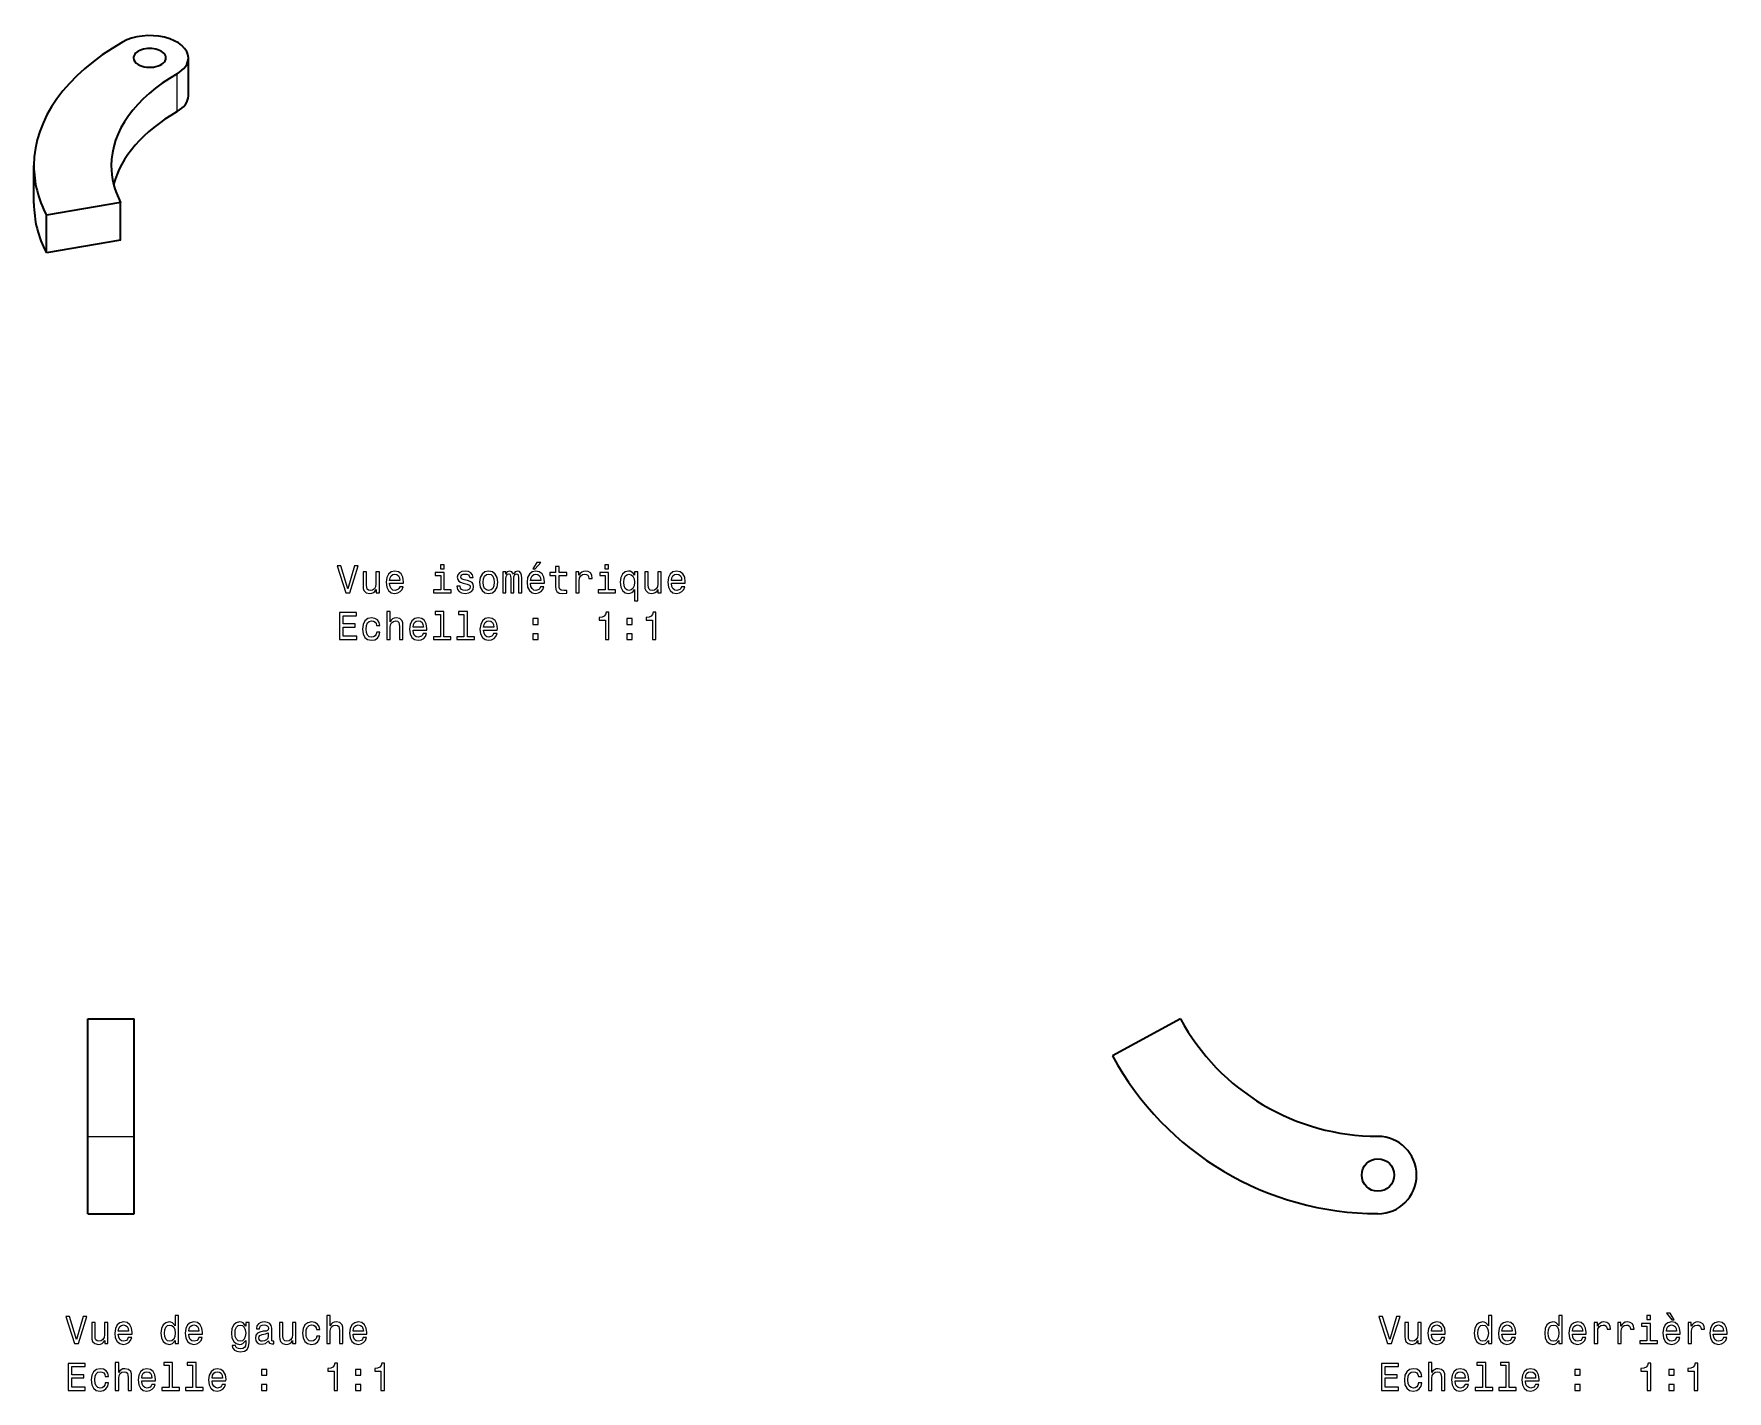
# Model space of a CAD drawing. Extents: x 502 to 953, y 316 to 560.
# Drawn here: x 733.6 to 952.5, y 385 to 560.4 of the extents above; entities that cross this region are included whole.
import ezdxf

# ---------------------------------------------------------------- set-up
doc = ezdxf.new("R2010")
doc.units = 0

msp = doc.modelspace()

# ---------------------------------------------------------------- linework, layer by layer
at = {"color": 7, "lineweight": 35, "ltscale": 0.122475}
for p, q in [((753.6, 552.42), (753.6, 557.32)), ((733.63, 538.51), (733.63, 543.41)), ((744.82, 533.75), (744.82, 538.64)), ((735.24, 532.11), (735.24, 537.01))]:
    msp.add_line(p, q, dxfattribs=at)
at = {"color": 7, "lineweight": 13, "ltscale": 0.122475}
msp.add_line((752.14, 550.38), (752.14, 555.28), dxfattribs=at)
at = {"color": 7, "lineweight": 35, "ltscale": 0.243185}
for p, q in [((744.82, 538.64), (735.24, 537.01)), ((744.82, 533.75), (735.24, 532.11))]:
    msp.add_line(p, q, dxfattribs=at)
at = {"color": 7, "lineweight": 35, "ltscale": 0.15}
for p, q in [((740.61, 433.1), (746.61, 433.1)), ((740.61, 407.9), (746.61, 407.9))]:
    msp.add_line(p, q, dxfattribs=at)
at = {"color": 7, "lineweight": 35, "ltscale": 0.379882}
for p, q in [((740.61, 417.9), (740.61, 433.1)), ((746.61, 417.9), (746.61, 433.1))]:
    msp.add_line(p, q, dxfattribs=at)
at = {"color": 7, "lineweight": 35, "ltscale": 0.25}
for p, q in [((881.84, 433.1), (873.05, 428.33)), ((740.61, 407.9), (740.61, 417.9)), ((746.61, 407.9), (746.61, 417.9))]:
    msp.add_line(p, q, dxfattribs=at)
at = {"color": 7, "lineweight": 13, "ltscale": 0.15}
msp.add_line((740.61, 417.9), (746.61, 417.9), dxfattribs=at)
at = {"color": 7, "lineweight": 13}
for points in [[(775.09, 491.68), (774.21, 488.7), (773.31, 491.68), (772.83, 491.68), (773.96, 488.18), (774.46, 488.18), (775.56, 491.68)], [(778.29, 490.89), (777.84, 490.89), (777.84, 489.32), (777.79, 488.96), (777.65, 488.7), (777.42, 488.53), (777.12, 488.48), (776.89, 488.52), (776.73, 488.65), (776.65, 488.85), (776.63, 489.15), (776.63, 490.89), (776.18, 490.89), (776.18, 489.1), (776.2, 488.75), (776.3, 488.45), (776.59, 488.18), (777.06, 488.08), (777.31, 488.12), (777.53, 488.21), (777.71, 488.36), (777.86, 488.59), (777.86, 488.18), (778.29, 488.18)], [(779.62, 489.4), (781.4, 489.4), (781.4, 489.61), (781.32, 490.19), (781.1, 490.62), (780.75, 490.89), (780.28, 490.98), (779.82, 490.88), (779.47, 490.6), (779.24, 490.14), (779.16, 489.53), (779.24, 488.91), (779.46, 488.46), (779.81, 488.18), (780.26, 488.08), (780.66, 488.15), (780.98, 488.32), (781.22, 488.59), (781.35, 488.95), (780.92, 488.95), (780.82, 488.75), (780.69, 488.6), (780.32, 488.48), (780.03, 488.53), (779.82, 488.71), (779.67, 489), (779.62, 489.39)], [(779.62, 489.78), (779.68, 490.12), (779.82, 490.38), (780.02, 490.54), (780.3, 490.59), (780.56, 490.54), (780.77, 490.38), (780.9, 490.12), (780.94, 489.78)], [(786.66, 488.55), (786.66, 490.79), (785.52, 490.79), (785.52, 490.42), (786.22, 490.42), (786.22, 488.55), (785.31, 488.55), (785.31, 488.18), (787.58, 488.18), (787.58, 488.55)], [(786.68, 491.8), (786.21, 491.8), (786.21, 491.29), (786.68, 491.29)], [(789.67, 489.76), (789.24, 489.86), (788.92, 489.97), (788.82, 490.21), (788.85, 490.38), (788.95, 490.5), (789.13, 490.57), (789.37, 490.6), (789.61, 490.57), (789.8, 490.48), (789.92, 490.35), (789.97, 490.16), (790.4, 490.16), (790.4, 490.17), (790.33, 490.5), (790.12, 490.76), (789.8, 490.92), (789.37, 490.98), (788.94, 490.92), (788.63, 490.75), (788.43, 490.51), (788.37, 490.19), (788.42, 489.89), (788.56, 489.68), (788.79, 489.53), (789.13, 489.42), (789.63, 489.3), (789.93, 489.18), (790.01, 489.07), (790.04, 488.92), (789.99, 488.74), (789.87, 488.6), (789.68, 488.5), (789.41, 488.47), (789.14, 488.5), (788.93, 488.61), (788.8, 488.78), (788.74, 489.02), (788.31, 489.02), (788.38, 488.62), (788.59, 488.32), (788.92, 488.15), (789.37, 488.08), (789.85, 488.15), (790.2, 488.32), (790.41, 488.61), (790.48, 488.97), (790.43, 489.29), (790.27, 489.51), (790.01, 489.65)], [(791.25, 489.53), (791.33, 488.91), (791.56, 488.46), (791.93, 488.18), (792.42, 488.08), (792.91, 488.18), (793.28, 488.45), (793.51, 488.91), (793.6, 489.53), (793.51, 490.14), (793.28, 490.6), (792.91, 490.88), (792.42, 490.98), (791.93, 490.88), (791.56, 490.6), (791.33, 490.14)], [(791.7, 489.53), (791.75, 489.99), (791.89, 490.32), (792.12, 490.52), (792.42, 490.59), (792.73, 490.52), (792.95, 490.32), (793.09, 489.99), (793.15, 489.53), (793.09, 489.07), (792.95, 488.74), (792.73, 488.54), (792.42, 488.47), (792.12, 488.54), (791.89, 488.74), (791.75, 489.07)], [(794.24, 488.18), (794.65, 488.18), (794.65, 489.99), (794.67, 490.26), (794.75, 490.46), (794.86, 490.57), (795.02, 490.62), (795.14, 490.58), (795.22, 490.48), (795.26, 490.31), (795.27, 490.08), (795.27, 488.18), (795.66, 488.18), (795.66, 489.99), (795.68, 490.25), (795.76, 490.45), (795.88, 490.57), (796.03, 490.62), (796.15, 490.58), (796.23, 490.48), (796.28, 490.08), (796.28, 488.18), (796.69, 488.18), (796.69, 490.05), (796.67, 490.44), (796.58, 490.73), (796.42, 490.92), (796.16, 490.98), (795.85, 490.88), (795.62, 490.59), (795.43, 490.88), (795.12, 490.98), (794.83, 490.88), (794.63, 490.6), (794.63, 490.89), (794.24, 490.89)], [(797.84, 489.4), (799.62, 489.4), (799.62, 489.61), (799.54, 490.19), (799.32, 490.62), (798.97, 490.89), (798.5, 490.98), (798.04, 490.88), (797.68, 490.6), (797.46, 490.14), (797.38, 489.53), (797.45, 488.91), (797.68, 488.46), (798.03, 488.18), (798.48, 488.08), (798.87, 488.15), (799.2, 488.32), (799.43, 488.59), (799.57, 488.95), (799.13, 488.95), (799.04, 488.75), (798.91, 488.6), (798.54, 488.48), (798.25, 488.53), (798.03, 488.71), (797.89, 489), (797.84, 489.39)], [(797.84, 489.78), (797.9, 490.12), (798.03, 490.38), (798.24, 490.54), (798.51, 490.59), (798.78, 490.54), (798.99, 490.38), (799.11, 490.12), (799.16, 489.78)], [(798.15, 491.25), (798.45, 491.25), (799.15, 492.11), (798.65, 492.11)], [(801.08, 490.42), (801.08, 489.06), (801.11, 488.62), (801.25, 488.32), (801.54, 488.14), (802.02, 488.08), (802.54, 488.11), (802.54, 488.49), (802.16, 488.46), (801.81, 488.5), (801.62, 488.63), (801.54, 488.84), (801.53, 489.14), (801.53, 490.42), (802.54, 490.42), (802.54, 490.79), (801.53, 490.79), (801.53, 491.59), (801.08, 491.59), (801.08, 490.79), (800.32, 490.79), (800.32, 490.42)], [(803.69, 488.18), (804.13, 488.18), (804.13, 489.73), (804.18, 490.1), (804.32, 490.37), (804.54, 490.53), (804.84, 490.58), (805.06, 490.55), (805.22, 490.45), (805.32, 490.27), (805.36, 490.04), (805.81, 490.04), (805.75, 490.45), (805.58, 490.74), (805.3, 490.92), (804.93, 490.98), (804.67, 490.94), (804.45, 490.84), (804.25, 490.67), (804.09, 490.44), (804.09, 490.89), (803.69, 490.89)], [(807.92, 488.55), (807.92, 490.79), (806.78, 490.79), (806.78, 490.42), (807.47, 490.42), (807.47, 488.55), (806.57, 488.55), (806.57, 488.18), (808.83, 488.18), (808.83, 488.55)], [(807.93, 491.8), (807.46, 491.8), (807.46, 491.29), (807.93, 491.29)], [(811.26, 490.47), (811.1, 490.69), (810.93, 490.85), (810.72, 490.95), (810.48, 490.98), (810.06, 490.88), (809.72, 490.6), (809.51, 490.14), (809.43, 489.53), (809.51, 488.92), (809.72, 488.46), (810.06, 488.18), (810.48, 488.08), (810.72, 488.11), (810.92, 488.2), (811.1, 488.35), (811.26, 488.59), (811.26, 487.13), (811.7, 487.13), (811.7, 490.89), (811.26, 490.89)], [(809.88, 489.53), (809.93, 489.98), (810.07, 490.31), (810.28, 490.51), (810.56, 490.58), (810.85, 490.51), (811.07, 490.32), (811.21, 489.99), (811.26, 489.53), (811.21, 489.07), (811.07, 488.75), (810.85, 488.55), (810.56, 488.48), (810.28, 488.55), (810.07, 488.75), (809.93, 489.08)], [(814.72, 490.89), (814.28, 490.89), (814.28, 489.32), (814.23, 488.96), (814.08, 488.7), (813.85, 488.53), (813.56, 488.48), (813.32, 488.52), (813.17, 488.65), (813.08, 488.85), (813.06, 489.15), (813.06, 490.89), (812.62, 490.89), (812.62, 489.1), (812.63, 488.75), (812.73, 488.45), (813.02, 488.18), (813.49, 488.08), (813.74, 488.12), (813.96, 488.21), (814.15, 488.36), (814.3, 488.59), (814.3, 488.18), (814.72, 488.18)], [(816.06, 489.4), (817.83, 489.4), (817.84, 489.61), (817.76, 490.19), (817.53, 490.62), (817.18, 490.89), (816.71, 490.98), (816.25, 490.88), (815.9, 490.6), (815.67, 490.14), (815.59, 489.53), (815.67, 488.91), (815.9, 488.46), (816.24, 488.18), (816.7, 488.08), (817.09, 488.15), (817.41, 488.32), (817.65, 488.59), (817.79, 488.95), (817.35, 488.95), (817.26, 488.75), (817.13, 488.6), (816.75, 488.48), (816.47, 488.53), (816.25, 488.71), (816.11, 489), (816.06, 489.39)], [(816.06, 489.78), (816.11, 490.12), (816.25, 490.38), (816.46, 490.54), (816.73, 490.59), (816.99, 490.54), (817.2, 490.38), (817.33, 490.12), (817.37, 489.78)], [(773.15, 482.13), (775.37, 482.13), (775.37, 482.55), (773.61, 482.55), (773.61, 483.74), (775.18, 483.74), (775.18, 484.16), (773.61, 484.16), (773.61, 485.21), (775.33, 485.21), (775.33, 485.63), (773.15, 485.63)], [(777.92, 483.94), (778.36, 483.94), (778.27, 484.34), (778.06, 484.66), (777.72, 484.86), (777.28, 484.93), (776.8, 484.83), (776.43, 484.55), (776.2, 484.09), (776.11, 483.48), (776.19, 482.87), (776.42, 482.41), (776.77, 482.13), (777.26, 482.03), (777.7, 482.11), (778.04, 482.32), (778.27, 482.65), (778.37, 483.1), (777.95, 483.1), (777.87, 482.82), (777.73, 482.6), (777.53, 482.47), (777.28, 482.43), (776.97, 482.5), (776.75, 482.7), (776.61, 483.03), (776.57, 483.49), (776.61, 483.95), (776.75, 484.27), (776.98, 484.48), (777.28, 484.55), (777.54, 484.5), (777.74, 484.38), (777.87, 484.19)], [(779.24, 482.13), (779.68, 482.13), (779.68, 483.69), (779.73, 484.05), (779.87, 484.31), (780.1, 484.48), (780.4, 484.54), (780.64, 484.49), (780.79, 484.35), (780.87, 484.12), (780.9, 483.82), (780.9, 482.13), (781.34, 482.13), (781.34, 483.91), (781.32, 484.27), (781.23, 484.57), (780.93, 484.84), (780.47, 484.93), (780.21, 484.9), (780, 484.8), (779.82, 484.65), (779.68, 484.44), (779.68, 485.75), (779.24, 485.75)], [(782.66, 483.36), (784.44, 483.36), (784.44, 483.56), (784.36, 484.14), (784.14, 484.58), (783.79, 484.84), (783.32, 484.93), (782.86, 484.83), (782.5, 484.55), (782.28, 484.09), (782.2, 483.49), (782.27, 482.87), (782.5, 482.41), (782.85, 482.13), (783.3, 482.03), (783.69, 482.1), (784.02, 482.27), (784.25, 482.54), (784.39, 482.91), (783.95, 482.91), (783.86, 482.7), (783.73, 482.55), (783.36, 482.43), (783.07, 482.49), (782.85, 482.66), (782.71, 482.95), (782.66, 483.34)], [(782.66, 483.73), (782.72, 484.08), (782.85, 484.33), (783.06, 484.49), (783.33, 484.55), (783.6, 484.49), (783.81, 484.33), (783.93, 484.08), (783.98, 483.73)], [(786.19, 485.38), (786.19, 482.5), (785.28, 482.5), (785.28, 482.13), (787.54, 482.13), (787.54, 482.5), (786.63, 482.5), (786.63, 485.75), (785.49, 485.75), (785.49, 485.38)], [(789.23, 485.38), (789.23, 482.5), (788.31, 482.5), (788.31, 482.13), (790.58, 482.13), (790.58, 482.5), (789.67, 482.5), (789.67, 485.75), (788.53, 485.75), (788.53, 485.38)], [(791.77, 483.36), (793.54, 483.36), (793.55, 483.56), (793.47, 484.14), (793.25, 484.58), (792.89, 484.84), (792.42, 484.93), (791.97, 484.83), (791.61, 484.55), (791.39, 484.09), (791.3, 483.49), (791.38, 482.87), (791.61, 482.41), (791.96, 482.13), (792.41, 482.03), (792.8, 482.1), (793.13, 482.27), (793.36, 482.54), (793.5, 482.91), (793.06, 482.91), (792.97, 482.7), (792.84, 482.55), (792.46, 482.43), (792.18, 482.49), (791.96, 482.66), (791.82, 482.95), (791.77, 483.34)], [(791.77, 483.73), (791.82, 484.08), (791.96, 484.33), (792.17, 484.49), (792.44, 484.55), (792.71, 484.49), (792.91, 484.33), (793.04, 484.08), (793.08, 483.73)], [(798.15, 484.09), (798.84, 484.09), (798.84, 484.84), (798.15, 484.84)], [(807.51, 482.13), (807.97, 482.13), (807.97, 485.66), (807.63, 485.66), (807.54, 485.35), (807.36, 485.14), (807.08, 485.02), (806.7, 484.98), (806.7, 484.62), (807.51, 484.62)], [(810.29, 484.09), (810.99, 484.09), (810.99, 484.84), (810.29, 484.84)], [(813.59, 482.13), (814.04, 482.13), (814.04, 485.66), (813.7, 485.66), (813.61, 485.35), (813.43, 485.14), (813.15, 485.02), (812.77, 484.98), (812.77, 484.62), (813.59, 484.62)], [(798.15, 482.13), (798.84, 482.13), (798.84, 482.88), (798.15, 482.88)], [(810.29, 482.13), (810.99, 482.13), (810.99, 482.88), (810.29, 482.88)], [(740, 394.61), (739.12, 391.63), (738.22, 394.61), (737.74, 394.61), (738.87, 391.11), (739.38, 391.11), (740.48, 394.61)], [(751.89, 391.53), (751.89, 391.11), (752.33, 391.11), (752.33, 394.73), (751.89, 394.73), (751.89, 393.4), (751.56, 393.79), (751.35, 393.88), (751.11, 393.91), (750.68, 393.81), (750.35, 393.53), (750.13, 393.08), (750.06, 392.47), (750.13, 391.86), (750.35, 391.4), (750.68, 391.11), (751.11, 391.01), (751.35, 391.05), (751.56, 391.14)], [(771.48, 391.11), (771.92, 391.11), (771.92, 392.67), (771.97, 393.03), (772.11, 393.29), (772.34, 393.45), (772.64, 393.51), (772.88, 393.46), (773.04, 393.33), (773.11, 393.1), (773.14, 392.8), (773.14, 391.11), (773.58, 391.11), (773.58, 392.89), (773.56, 393.25), (773.47, 393.54), (773.17, 393.82), (772.71, 393.91), (772.46, 393.88), (772.24, 393.78), (772.06, 393.63), (771.92, 393.42), (771.92, 394.73), (771.48, 394.73)], [(909.77, 394.61), (908.9, 391.63), (907.99, 394.61), (907.51, 394.61), (908.64, 391.11), (909.15, 391.11), (910.25, 394.61)], [(921.66, 391.53), (921.66, 391.11), (922.1, 391.11), (922.1, 394.73), (921.67, 394.73), (921.67, 393.4), (921.33, 393.79), (921.12, 393.88), (920.88, 393.91), (920.46, 393.81), (920.12, 393.53), (919.91, 393.08), (919.83, 392.47), (919.91, 391.86), (920.12, 391.4), (920.46, 391.11), (920.88, 391.01), (921.12, 391.05), (921.33, 391.14)], [(930.77, 391.53), (930.77, 391.11), (931.21, 391.11), (931.21, 394.73), (930.77, 394.73), (930.77, 393.4), (930.44, 393.79), (930.23, 393.88), (929.99, 393.91), (929.56, 393.81), (929.23, 393.53), (929.01, 393.08), (928.94, 392.47), (929.01, 391.86), (929.23, 391.4), (929.56, 391.11), (929.99, 391.01), (930.23, 391.05), (930.44, 391.14)], [(942.62, 394.73), (942.15, 394.73), (942.15, 394.23), (942.62, 394.23)], [(945.69, 394.18), (945.18, 395.04), (944.69, 395.04), (945.39, 394.18)], [(743.2, 393.82), (742.76, 393.82), (742.76, 392.25), (742.71, 391.89), (742.56, 391.63), (742.34, 391.47), (742.04, 391.42), (741.8, 391.46), (741.65, 391.58), (741.57, 391.78), (741.55, 392.08), (741.55, 393.82), (741.1, 393.82), (741.1, 392.04), (741.12, 391.68), (741.21, 391.38), (741.51, 391.11), (741.97, 391.01), (742.23, 391.05), (742.44, 391.14), (742.63, 391.3), (742.78, 391.52), (742.78, 391.11), (743.2, 391.11)], [(744.54, 392.33), (746.32, 392.33), (746.32, 392.54), (746.24, 393.12), (746.02, 393.55), (745.67, 393.82), (745.2, 393.91), (744.74, 393.81), (744.38, 393.53), (744.16, 393.07), (744.08, 392.47), (744.15, 391.84), (744.38, 391.39), (744.73, 391.11), (745.18, 391.01), (745.58, 391.08), (745.9, 391.25), (746.13, 391.52), (746.27, 391.89), (745.83, 391.89), (745.74, 391.68), (745.61, 391.53), (745.24, 391.41), (744.95, 391.47), (744.73, 391.64), (744.59, 391.93), (744.54, 392.32)], [(744.54, 392.71), (744.6, 393.06), (744.73, 393.31), (744.94, 393.47), (745.21, 393.52), (745.48, 393.47), (745.69, 393.31), (745.81, 393.06), (745.86, 392.71)], [(751.19, 393.51), (751.48, 393.44), (751.7, 393.25), (751.83, 392.92), (751.88, 392.47), (751.83, 392.01), (751.7, 391.68), (751.48, 391.48), (751.19, 391.41), (750.91, 391.48), (750.7, 391.68), (750.56, 392.01), (750.51, 392.47), (750.56, 392.91), (750.7, 393.24), (750.91, 393.44)], [(753.65, 392.33), (755.42, 392.33), (755.43, 392.54), (755.35, 393.12), (755.13, 393.55), (754.77, 393.82), (754.3, 393.91), (753.85, 393.81), (753.49, 393.53), (753.27, 393.07), (753.19, 392.47), (753.26, 391.84), (753.49, 391.39), (753.84, 391.11), (754.29, 391.01), (754.68, 391.08), (755.01, 391.25), (755.24, 391.52), (755.38, 391.89), (754.94, 391.89), (754.85, 391.68), (754.72, 391.53), (754.35, 391.41), (754.06, 391.47), (753.84, 391.64), (753.7, 391.93), (753.65, 392.32)], [(753.65, 392.71), (753.7, 393.06), (753.84, 393.31), (754.05, 393.47), (754.32, 393.52), (754.59, 393.47), (754.79, 393.31), (754.92, 393.06), (754.97, 392.71)], [(761.44, 391.23), (761.44, 393.82), (761.02, 393.82), (761.02, 393.38), (760.67, 393.78), (760.46, 393.88), (760.22, 393.91), (759.79, 393.81), (759.46, 393.53), (759.24, 393.08), (759.17, 392.47), (759.24, 391.85), (759.46, 391.4), (759.79, 391.11), (760.22, 391.01), (760.46, 391.05), (760.66, 391.14), (761.02, 391.52), (761.02, 391.14), (760.98, 390.84), (760.87, 390.62), (760.65, 390.49), (760.34, 390.45), (760.06, 390.48), (759.86, 390.55), (759.75, 390.68), (759.71, 390.86), (759.28, 390.86), (759.28, 390.84), (759.35, 390.52), (759.55, 390.28), (759.87, 390.12), (760.31, 390.06), (760.84, 390.14), (761.18, 390.35), (761.38, 390.72)], [(759.63, 392.47), (759.67, 392.91), (759.81, 393.25), (760.02, 393.44), (760.3, 393.51), (760.6, 393.44), (760.82, 393.25), (760.96, 392.91), (761.01, 392.47), (760.96, 392.01), (760.82, 391.68), (760.6, 391.48), (760.3, 391.41), (760.02, 391.48), (759.81, 391.68), (759.67, 392.01)], [(763.98, 391.46), (763.98, 391.45), (764, 391.28), (764.08, 391.15), (764.4, 391.06), (764.64, 391.1), (764.64, 391.44), (764.54, 391.43), (764.4, 391.49), (764.37, 391.69), (764.37, 393.1), (764.31, 393.45), (764.13, 393.71), (763.83, 393.86), (763.39, 393.91), (762.97, 393.85), (762.66, 393.68), (762.46, 393.41), (762.39, 393.06), (762.39, 393.03), (762.79, 393.03), (762.83, 393.24), (762.94, 393.39), (763.12, 393.48), (763.38, 393.52), (763.62, 393.49), (763.8, 393.42), (763.91, 393.29), (763.94, 393.11), (763.92, 392.89), (763.84, 392.79), (763.64, 392.74), (763.26, 392.7), (762.83, 392.61), (762.52, 392.45), (762.34, 392.19), (762.28, 391.82), (762.33, 391.49), (762.49, 391.24), (762.74, 391.08), (763.09, 391.03), (763.56, 391.13)], [(763.93, 392.06), (763.87, 391.79), (763.71, 391.59), (763.46, 391.46), (763.17, 391.42), (762.97, 391.44), (762.84, 391.52), (762.75, 391.66), (762.73, 391.86), (762.75, 392.04), (762.83, 392.16), (763.15, 392.3), (763.56, 392.36), (763.93, 392.49)], [(767.49, 393.82), (767.05, 393.82), (767.05, 392.25), (767, 391.89), (766.85, 391.63), (766.63, 391.47), (766.33, 391.42), (766.09, 391.46), (765.94, 391.58), (765.85, 391.78), (765.83, 392.08), (765.83, 393.82), (765.39, 393.82), (765.39, 392.04), (765.41, 391.68), (765.5, 391.38), (765.79, 391.11), (766.26, 391.01), (766.51, 391.05), (766.73, 391.14), (766.92, 391.3), (767.07, 391.52), (767.07, 391.11), (767.49, 391.11)], [(770.17, 392.92), (770.6, 392.92), (770.51, 393.32), (770.3, 393.64), (769.96, 393.84), (769.52, 393.91), (769.04, 393.81), (768.67, 393.53), (768.44, 393.07), (768.36, 392.46), (768.43, 391.84), (768.66, 391.39), (769.02, 391.11), (769.51, 391.01), (769.94, 391.09), (770.28, 391.3), (770.51, 391.63), (770.61, 392.08), (770.19, 392.08), (770.11, 391.79), (769.97, 391.58), (769.77, 391.45), (769.52, 391.41), (769.21, 391.48), (768.99, 391.68), (768.85, 392.01), (768.81, 392.47), (768.85, 392.92), (769, 393.25), (769.22, 393.45), (769.52, 393.52), (769.78, 393.48), (769.98, 393.36), (770.11, 393.17)], [(774.9, 392.33), (776.68, 392.33), (776.68, 392.54), (776.6, 393.12), (776.38, 393.55), (776.03, 393.82), (775.56, 393.91), (775.1, 393.81), (774.75, 393.53), (774.52, 393.07), (774.44, 392.47), (774.51, 391.84), (774.74, 391.39), (775.09, 391.11), (775.54, 391.01), (775.94, 391.08), (776.26, 391.25), (776.5, 391.52), (776.63, 391.89), (776.19, 391.89), (776.1, 391.68), (775.97, 391.53), (775.6, 391.41), (775.31, 391.47), (775.09, 391.64), (774.95, 391.93), (774.9, 392.32)], [(774.9, 392.71), (774.96, 393.06), (775.09, 393.31), (775.3, 393.47), (775.57, 393.52), (775.84, 393.47), (776.05, 393.31), (776.17, 393.06), (776.22, 392.71)], [(912.98, 393.82), (912.53, 393.82), (912.53, 392.25), (912.48, 391.89), (912.34, 391.63), (912.11, 391.47), (911.81, 391.42), (911.57, 391.46), (911.42, 391.58), (911.34, 391.78), (911.32, 392.08), (911.32, 393.82), (910.87, 393.82), (910.87, 392.04), (910.89, 391.68), (910.98, 391.38), (911.28, 391.11), (911.75, 391.01), (912, 391.05), (912.21, 391.14), (912.4, 391.3), (912.55, 391.52), (912.55, 391.11), (912.98, 391.11)], [(914.31, 392.33), (916.09, 392.33), (916.09, 392.54), (916.01, 393.12), (915.79, 393.55), (915.44, 393.82), (914.97, 393.91), (914.51, 393.81), (914.16, 393.53), (913.93, 393.07), (913.85, 392.47), (913.92, 391.84), (914.15, 391.39), (914.5, 391.11), (914.95, 391.01), (915.35, 391.08), (915.67, 391.25), (915.91, 391.52), (916.04, 391.89), (915.6, 391.89), (915.51, 391.68), (915.38, 391.53), (915.01, 391.41), (914.72, 391.47), (914.5, 391.64), (914.36, 391.93), (914.31, 392.32)], [(914.31, 392.71), (914.37, 393.06), (914.5, 393.31), (914.71, 393.47), (914.98, 393.52), (915.25, 393.47), (915.46, 393.31), (915.58, 393.06), (915.63, 392.71)], [(920.96, 393.51), (921.25, 393.44), (921.47, 393.25), (921.61, 392.92), (921.66, 392.47), (921.61, 392.01), (921.47, 391.68), (921.25, 391.48), (920.96, 391.41), (920.68, 391.48), (920.47, 391.68), (920.33, 392.01), (920.28, 392.47), (920.33, 392.91), (920.47, 393.24), (920.68, 393.44)], [(923.42, 392.33), (925.2, 392.33), (925.2, 392.54), (925.12, 393.12), (924.9, 393.55), (924.55, 393.82), (924.08, 393.91), (923.62, 393.81), (923.26, 393.53), (923.04, 393.07), (922.96, 392.47), (923.03, 391.84), (923.26, 391.39), (923.61, 391.11), (924.06, 391.01), (924.45, 391.08), (924.78, 391.25), (925.01, 391.52), (925.15, 391.89), (924.71, 391.89), (924.62, 391.68), (924.49, 391.53), (924.12, 391.41), (923.83, 391.47), (923.61, 391.64), (923.47, 391.93), (923.42, 392.32)], [(923.42, 392.71), (923.48, 393.06), (923.61, 393.31), (923.82, 393.47), (924.09, 393.52), (924.36, 393.47), (924.57, 393.31), (924.69, 393.06), (924.74, 392.71)], [(930.07, 393.51), (930.36, 393.44), (930.58, 393.25), (930.71, 392.92), (930.76, 392.47), (930.71, 392.01), (930.58, 391.68), (930.36, 391.48), (930.07, 391.41), (929.79, 391.48), (929.58, 391.68), (929.44, 392.01), (929.39, 392.47), (929.44, 392.91), (929.58, 393.24), (929.79, 393.44)], [(932.53, 392.33), (934.3, 392.33), (934.31, 392.54), (934.23, 393.12), (934.01, 393.55), (933.65, 393.82), (933.18, 393.91), (932.73, 393.81), (932.37, 393.53), (932.15, 393.07), (932.06, 392.47), (932.14, 391.84), (932.37, 391.39), (932.72, 391.11), (933.17, 391.01), (933.56, 391.08), (933.89, 391.25), (934.12, 391.52), (934.26, 391.89), (933.82, 391.89), (933.73, 391.68), (933.6, 391.53), (933.22, 391.41), (932.94, 391.47), (932.72, 391.64), (932.58, 391.93), (932.53, 392.32)], [(932.53, 392.71), (932.58, 393.06), (932.72, 393.31), (932.93, 393.47), (933.2, 393.52), (933.47, 393.47), (933.67, 393.31), (933.8, 393.06), (933.85, 392.71)], [(935.34, 391.11), (935.79, 391.11), (935.79, 392.66), (935.83, 393.03), (935.97, 393.3), (936.19, 393.46), (936.49, 393.51), (936.71, 393.48), (936.88, 393.38), (936.98, 393.21), (937.01, 392.97), (937.46, 392.97), (937.4, 393.38), (937.23, 393.68), (936.96, 393.85), (936.58, 393.91), (936.32, 393.87), (936.1, 393.77), (935.9, 393.6), (935.75, 393.37), (935.75, 393.82), (935.34, 393.82)], [(938.38, 391.11), (938.82, 391.11), (938.82, 392.66), (938.87, 393.03), (939, 393.3), (939.23, 393.46), (939.52, 393.51), (939.75, 393.48), (939.91, 393.38), (940.01, 393.21), (940.05, 392.97), (940.5, 392.97), (940.44, 393.38), (940.27, 393.68), (939.99, 393.85), (939.61, 393.91), (939.36, 393.87), (939.14, 393.77), (938.94, 393.6), (938.78, 393.37), (938.78, 393.82), (938.38, 393.82)], [(942.61, 391.48), (942.61, 393.73), (941.47, 393.73), (941.47, 393.35), (942.16, 393.35), (942.16, 391.48), (941.25, 391.48), (941.25, 391.11), (943.52, 391.11), (943.52, 391.48)], [(944.67, 392.33), (946.45, 392.33), (946.45, 392.54), (946.37, 393.12), (946.15, 393.55), (945.8, 393.82), (945.33, 393.91), (944.87, 393.81), (944.52, 393.53), (944.29, 393.07), (944.21, 392.47), (944.28, 391.84), (944.51, 391.39), (944.86, 391.11), (945.31, 391.01), (945.71, 391.08), (946.03, 391.25), (946.27, 391.52), (946.4, 391.89), (945.96, 391.89), (945.87, 391.68), (945.74, 391.53), (945.37, 391.41), (945.08, 391.47), (944.86, 391.64), (944.72, 391.93), (944.67, 392.32)], [(944.67, 392.71), (944.73, 393.06), (944.86, 393.31), (945.07, 393.47), (945.34, 393.52), (945.61, 393.47), (945.82, 393.31), (945.94, 393.06), (945.99, 392.71)], [(947.49, 391.11), (947.93, 391.11), (947.93, 392.66), (947.98, 393.03), (948.11, 393.3), (948.33, 393.46), (948.63, 393.51), (948.85, 393.48), (949.02, 393.38), (949.12, 393.21), (949.16, 392.97), (949.61, 392.97), (949.54, 393.38), (949.38, 393.68), (949.1, 393.85), (948.72, 393.91), (948.47, 393.87), (948.24, 393.77), (948.05, 393.6), (947.89, 393.37), (947.89, 393.82), (947.49, 393.82)], [(950.74, 392.33), (952.52, 392.33), (952.53, 392.54), (952.44, 393.12), (952.22, 393.55), (951.87, 393.82), (951.4, 393.91), (950.94, 393.81), (950.59, 393.53), (950.36, 393.07), (950.28, 392.47), (950.36, 391.84), (950.58, 391.39), (950.93, 391.11), (951.39, 391.01), (951.78, 391.08), (952.1, 391.25), (952.34, 391.52), (952.47, 391.89), (952.04, 391.89), (951.95, 391.68), (951.81, 391.53), (951.44, 391.41), (951.15, 391.47), (950.94, 391.64), (950.8, 391.93), (950.74, 392.32)], [(950.74, 392.71), (950.8, 393.06), (950.94, 393.31), (951.14, 393.47), (951.42, 393.52), (951.68, 393.47), (951.89, 393.31), (952.02, 393.06), (952.06, 392.71)], [(738.07, 385.06), (740.28, 385.06), (740.28, 385.49), (738.53, 385.49), (738.53, 386.67), (740.09, 386.67), (740.09, 387.09), (738.53, 387.09), (738.53, 388.14), (740.24, 388.14), (740.24, 388.56), (738.07, 388.56)], [(742.84, 386.87), (743.28, 386.87), (743.19, 387.28), (742.97, 387.59), (742.63, 387.79), (742.2, 387.87), (741.71, 387.76), (741.34, 387.48), (741.11, 387.02), (741.03, 386.41), (741.11, 385.8), (741.33, 385.34), (741.69, 385.06), (742.18, 384.97), (742.61, 385.04), (742.95, 385.25), (743.18, 385.59), (743.29, 386.03), (742.86, 386.03), (742.79, 385.75), (742.65, 385.54), (742.44, 385.4), (742.2, 385.36), (741.89, 385.43), (741.67, 385.63), (741.53, 385.96), (741.49, 386.42), (741.53, 386.88), (741.67, 387.21), (741.9, 387.41), (742.2, 387.48), (742.46, 387.43), (742.66, 387.32), (742.79, 387.12)], [(744.15, 385.06), (744.6, 385.06), (744.6, 386.63), (744.64, 386.98), (744.79, 387.25), (745.02, 387.41), (745.32, 387.47), (745.56, 387.42), (745.71, 387.28), (745.79, 387.05), (745.81, 386.75), (745.81, 385.06), (746.26, 385.06), (746.26, 386.84), (746.24, 387.2), (746.15, 387.5), (745.85, 387.77), (745.38, 387.87), (745.13, 387.83), (744.91, 387.73), (744.73, 387.58), (744.6, 387.38), (744.6, 388.68), (744.15, 388.68)], [(747.58, 386.29), (749.35, 386.29), (749.36, 386.49), (749.28, 387.07), (749.05, 387.51), (748.7, 387.77), (748.23, 387.87), (747.77, 387.76), (747.42, 387.48), (747.19, 387.02), (747.11, 386.42), (747.19, 385.8), (747.42, 385.34), (747.76, 385.06), (748.22, 384.97), (748.61, 385.03), (748.93, 385.2), (749.17, 385.48), (749.31, 385.84), (748.87, 385.84), (748.78, 385.64), (748.65, 385.49), (748.27, 385.36), (747.99, 385.42), (747.77, 385.6), (747.63, 385.88), (747.58, 386.27)], [(747.58, 386.66), (747.63, 387.01), (747.77, 387.27), (747.98, 387.42), (748.25, 387.48), (748.52, 387.42), (748.72, 387.27), (748.85, 387.01), (748.89, 386.66)], [(751.11, 388.31), (751.11, 385.43), (750.19, 385.43), (750.19, 385.06), (752.46, 385.06), (752.46, 385.43), (751.55, 385.43), (751.55, 388.68), (750.41, 388.68), (750.41, 388.31)], [(754.14, 388.31), (754.14, 385.43), (753.23, 385.43), (753.23, 385.06), (755.5, 385.06), (755.5, 385.43), (754.59, 385.43), (754.59, 388.68), (753.45, 388.68), (753.45, 388.31)], [(756.69, 386.29), (758.46, 386.29), (758.47, 386.49), (758.38, 387.07), (758.16, 387.51), (757.81, 387.77), (757.34, 387.87), (756.88, 387.76), (756.53, 387.48), (756.3, 387.02), (756.22, 386.42), (756.3, 385.8), (756.52, 385.34), (756.87, 385.06), (757.33, 384.97), (757.72, 385.03), (758.04, 385.2), (758.28, 385.48), (758.42, 385.84), (757.98, 385.84), (757.89, 385.64), (757.75, 385.49), (757.38, 385.36), (757.09, 385.42), (756.88, 385.6), (756.74, 385.88), (756.69, 386.27)], [(756.69, 386.66), (756.74, 387.01), (756.88, 387.27), (757.08, 387.42), (757.36, 387.48), (757.62, 387.42), (757.83, 387.27), (757.96, 387.01), (758, 386.66)], [(763.07, 387.02), (763.76, 387.02), (763.76, 387.77), (763.07, 387.77)], [(772.43, 385.06), (772.89, 385.06), (772.89, 388.59), (772.55, 388.59), (772.46, 388.28), (772.27, 388.07), (772, 387.95), (771.61, 387.91), (771.61, 387.55), (772.43, 387.55)], [(775.21, 387.02), (775.91, 387.02), (775.91, 387.77), (775.21, 387.77)], [(778.5, 385.06), (778.96, 385.06), (778.96, 388.59), (778.62, 388.59), (778.53, 388.28), (778.35, 388.07), (778.07, 387.95), (777.69, 387.91), (777.69, 387.55), (778.5, 387.55)], [(907.84, 385.06), (910.06, 385.06), (910.06, 385.49), (908.3, 385.49), (908.3, 386.67), (909.86, 386.67), (909.86, 387.09), (908.3, 387.09), (908.3, 388.14), (910.02, 388.14), (910.02, 388.56), (907.84, 388.56)], [(912.61, 386.87), (913.05, 386.87), (912.96, 387.28), (912.74, 387.59), (912.41, 387.79), (911.97, 387.87), (911.48, 387.76), (911.12, 387.48), (910.88, 387.02), (910.8, 386.41), (910.88, 385.8), (911.11, 385.34), (911.46, 385.06), (911.95, 384.97), (912.39, 385.04), (912.72, 385.25), (912.96, 385.59), (913.06, 386.03), (912.63, 386.03), (912.56, 385.75), (912.42, 385.54), (912.21, 385.4), (911.97, 385.36), (911.66, 385.43), (911.44, 385.63), (911.3, 385.96), (911.26, 386.42), (911.3, 386.88), (911.44, 387.21), (911.67, 387.41), (911.97, 387.48), (912.23, 387.43), (912.43, 387.32), (912.56, 387.12)], [(913.92, 385.06), (914.37, 385.06), (914.37, 386.63), (914.41, 386.98), (914.56, 387.25), (914.79, 387.41), (915.09, 387.47), (915.33, 387.42), (915.48, 387.28), (915.56, 387.05), (915.58, 386.75), (915.58, 385.06), (916.03, 385.06), (916.03, 386.84), (916.01, 387.2), (915.92, 387.5), (915.62, 387.77), (915.15, 387.87), (914.9, 387.83), (914.69, 387.73), (914.5, 387.58), (914.37, 387.38), (914.37, 388.68), (913.92, 388.68)], [(917.35, 386.29), (919.12, 386.29), (919.13, 386.49), (919.05, 387.07), (918.83, 387.51), (918.47, 387.77), (918, 387.87), (917.55, 387.76), (917.19, 387.48), (916.97, 387.02), (916.88, 386.42), (916.96, 385.8), (917.19, 385.34), (917.54, 385.06), (917.99, 384.97), (918.38, 385.03), (918.71, 385.2), (918.94, 385.48), (919.08, 385.84), (918.64, 385.84), (918.55, 385.64), (918.42, 385.49), (918.04, 385.36), (917.76, 385.42), (917.54, 385.6), (917.4, 385.88), (917.35, 386.27)], [(917.35, 386.66), (917.4, 387.01), (917.54, 387.27), (917.75, 387.42), (918.02, 387.48), (918.29, 387.42), (918.49, 387.27), (918.62, 387.01), (918.66, 386.66)], [(920.88, 388.31), (920.88, 385.43), (919.97, 385.43), (919.97, 385.06), (922.23, 385.06), (922.23, 385.43), (921.32, 385.43), (921.32, 388.68), (920.18, 388.68), (920.18, 388.31)], [(923.91, 388.31), (923.91, 385.43), (923, 385.43), (923, 385.06), (925.27, 385.06), (925.27, 385.43), (924.36, 385.43), (924.36, 388.68), (923.22, 388.68), (923.22, 388.31)], [(926.46, 386.29), (928.23, 386.29), (928.24, 386.49), (928.16, 387.07), (927.93, 387.51), (927.58, 387.77), (927.11, 387.87), (926.65, 387.76), (926.3, 387.48), (926.07, 387.02), (925.99, 386.42), (926.07, 385.8), (926.3, 385.34), (926.64, 385.06), (927.1, 384.97), (927.49, 385.03), (927.81, 385.2), (928.05, 385.48), (928.19, 385.84), (927.75, 385.84), (927.66, 385.64), (927.53, 385.49), (927.15, 385.36), (926.87, 385.42), (926.65, 385.6), (926.51, 385.88), (926.46, 386.27)], [(926.46, 386.66), (926.51, 387.01), (926.65, 387.27), (926.86, 387.42), (927.13, 387.48), (927.39, 387.42), (927.6, 387.27), (927.73, 387.01), (927.77, 386.66)], [(932.84, 387.02), (933.53, 387.02), (933.53, 387.77), (932.84, 387.77)], [(942.2, 385.06), (942.66, 385.06), (942.66, 388.59), (942.32, 388.59), (942.23, 388.28), (942.05, 388.07), (941.77, 387.95), (941.38, 387.91), (941.38, 387.55), (942.2, 387.55)], [(944.98, 387.02), (945.68, 387.02), (945.68, 387.77), (944.98, 387.77)], [(948.27, 385.06), (948.73, 385.06), (948.73, 388.59), (948.39, 388.59), (948.3, 388.28), (948.12, 388.07), (947.84, 387.95), (947.46, 387.91), (947.46, 387.55), (948.27, 387.55)], [(763.07, 385.06), (763.76, 385.06), (763.76, 385.81), (763.07, 385.81)], [(775.21, 385.06), (775.91, 385.06), (775.91, 385.81), (775.21, 385.81)], [(932.84, 385.06), (933.53, 385.06), (933.53, 385.81), (932.84, 385.81)], [(944.98, 385.06), (945.68, 385.06), (945.68, 385.81), (944.98, 385.81)]]:
    msp.add_lwpolyline(points, close=True, dxfattribs=at)
at = {"color": 7, "lineweight": 35}
msp.add_circle((907.38, 412.9), 2.1, dxfattribs=at)
for centre, radius, start, end in [((907.38, 446.97), 29.06, 208.5, 270), ((907.38, 446.97), 39.06, 208.5, 270), ((907.38, 412.9), 5, 270, 90)]:
    msp.add_arc(centre, radius, start, end, dxfattribs=at)
for centre, major_axis, start_param, end_param in [((748.6, 557.32), (5, 0), 0, 2.356194), ((772.69, 543.41), (39.06, 0), 2.356194, 3.141641), ((748.6, 557.32), (2.1, 0), 6.283185, 9.424778), ((748.6, 557.32), (2.1, 0), 3.141593, 3.926991), ((748.6, 557.32), (2.1, 0), 3.926991, 6.283185), ((748.6, 557.32), (5, 0), 5.497787, 6.283185), ((772.69, 543.41), (29.06, 0), 2.356194, 3.141641), ((748.6, 552.42), (5, 0), 5.497787, 6.283185), ((772.69, 538.51), (29.06, 0), 2.356194, 2.995088), ((772.69, 543.41), (39.06, 0), 3.141641, 3.429572), ((772.69, 543.41), (29.06, 0), 3.141641, 3.429572), ((772.69, 538.51), (39.06, 0), 3.141641, 3.429572)]:
    msp.add_ellipse(centre, major_axis=major_axis, ratio=0.57735, start_param=start_param, end_param=end_param, dxfattribs=at)

doc.saveas('drawing.dxf')
